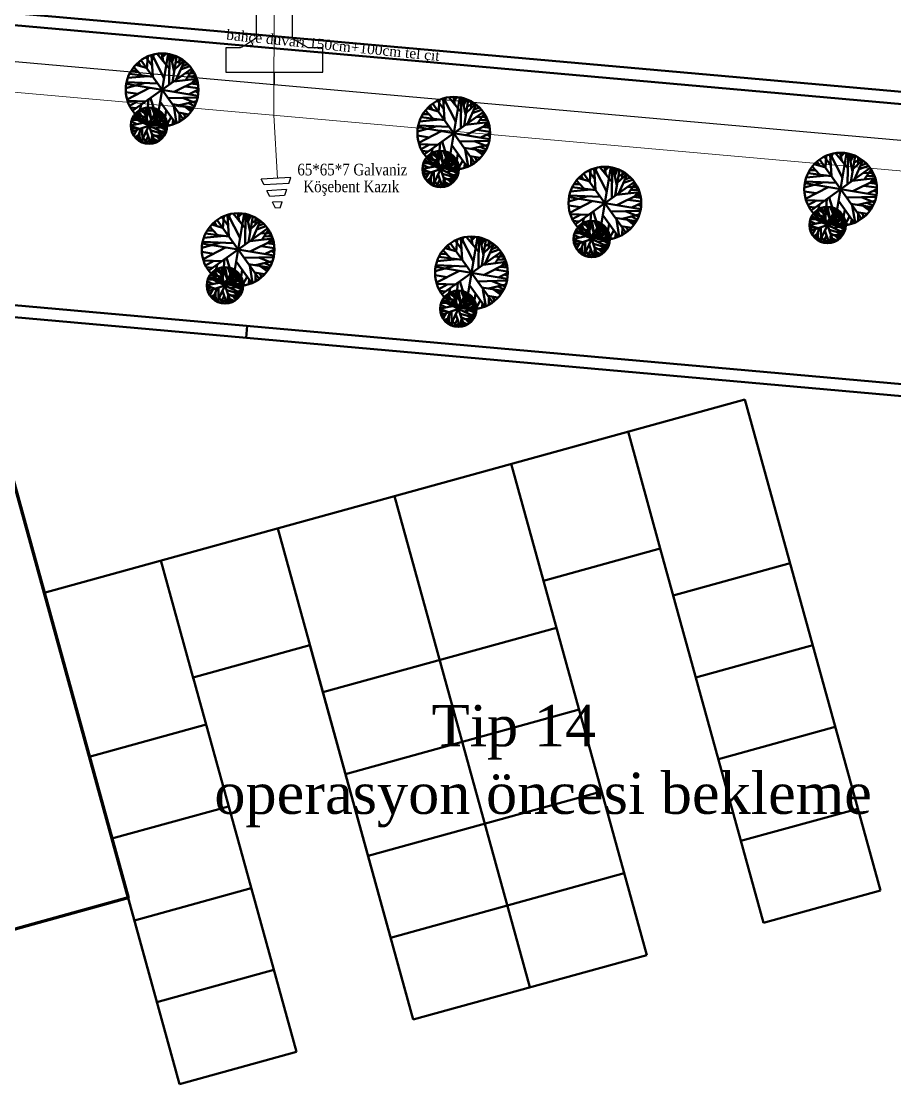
# Model space of a CAD drawing. Header units: millimetres. Extents: x 2046 to 14753, y 2361 to 29276.
# Drawn here: x 5561.1 to 5921.5, y 27628.4 to 28068.2 of the extents above; entities that cross this region are included whole.
import ezdxf

# ---------------------------------------------------------------- set-up
doc = ezdxf.new("R2010")
doc.units = ezdxf.units.MM
for name, color, linetype, lineweight in [('A.O. DUVAR', 7, 'Continuous', 50), ('ELK-YAZI', 2, 'Continuous', 25), ('TOPRAKLAMA', 44, 'Continuous', 18)]:
    doc.layers.add(name, color=color, linetype=linetype, lineweight=lineweight)
doc.layers.add('aydınlatma', color=3, linetype='Continuous')
doc.styles.add('A.O. MALZEME', font='times.ttf', dxfattribs={"height": 10})
doc.styles.add('YAZI', font='times.ttf', dxfattribs={"width": 0.85})

msp = doc.modelspace()

# ---------------------------------------------------------------- linework, layer by layer
at = {"layer": 'A.O. DUVAR'}
for p, q in [((4982.886, 28122.8), (5972.546, 28034.804)), ((4981.958, 28117.863), (5972.408, 28029.797)), ((5614.932, 28052.073), (5615.785, 28054.504)), ((5619.99, 28044.706), (5615.044, 28054.342)), ((5616.718, 28025.209), (5621.668, 28054.792)), ((5622.217, 28048.68), (5617.127, 28054.794)), ((5619.65, 28051.741), (5619.015, 28054.879)), ((5619.313, 28053.456), (5620.702, 28054.825)), ((5622.091, 28042.066), (5622.274, 28054.62)), ((5624.132, 28047.33), (5622.611, 28054.506)), ((5612.724, 28049.01), (5608.337, 28050.259)), ((5610.306, 28049.758), (5609.401, 28051.282)), ((5610.571, 28052.087), (5627.814, 28027.914)), ((5615.065, 28049.934), (5612.476, 28053.399)), ((5612.938, 28048.688), (5613.279, 28053.665)), ((5615.371, 28045.364), (5614.808, 28054.267)), ((5622.94, 28052.735), (5623.929, 28054.114)), ((5623.246, 28051.368), (5624.44, 28053.971)), ((5623.468, 28043.094), (5625.184, 28053.618)), ((5624.3, 28048.332), (5628.201, 28051.912)), ((5624.756, 28051.058), (5627.606, 28052.354)), ((5624.941, 28044.163), (5628.408, 28051.82)), ((5626.374, 28050.33), (5626.421, 28053.01)), ((5627.481, 28049.744), (5629.76, 28050.564)), ((5613.452, 28045.628), (5605.068, 28044.857)), ((5615.327, 28045.371), (5605.766, 28046.628)), ((5608.867, 28047.825), (5606.405, 28047.78)), ((5607.106, 28031.379), (5631.28, 28048.622)), ((5610.534, 28046.059), (5607.466, 28049.318)), ((5626.839, 28048.307), (5630.637, 28049.674)), ((5628.525, 28046.652), (5632.518, 28046.785)), ((5628.984, 28044.059), (5631.725, 28048.176)), ((5629.992, 28045.549), (5633.138, 28045.423)), ((5631.396, 28046.744), (5632.246, 28047.288)), ((5631.904, 28045.515), (5632.782, 28046.226)), ((5612.23, 28042.858), (5604.24, 28040.706)), ((5633.984, 28037.526), (5604.401, 28042.476)), ((5617.28, 28042.642), (5604.606, 28043.161)), ((5633.442, 28044.571), (5624.011, 28043.404)), ((5633.677, 28043.845), (5624.19, 28039.141)), ((5634.12, 28040.625), (5628.667, 28041.366)), ((5634.024, 28042.186), (5631.098, 28042.561)), ((5631.631, 28042.815), (5632.658, 28044.416)), ((5632.93, 28042.311), (5633.783, 28043.141)), ((5609.144, 28038.284), (5604.274, 28039.041)), ((5604.744, 28035.988), (5614.024, 28040.785)), ((5633.8, 28036.846), (5621.656, 28036.533)), ((5630.362, 28038.165), (5634.157, 28040.047)), ((5634.117, 28038.738), (5632.846, 28039.408)), ((5737.058, 28007.297), (5742.008, 28036.88)), ((5742.557, 28030.768), (5737.467, 28036.882)), ((5739.99, 28033.829), (5739.355, 28036.967)), ((5739.653, 28035.544), (5741.042, 28036.913)), ((5742.432, 28024.154), (5742.614, 28036.707)), ((5612.467, 28035.211), (5604.921, 28035.444)), ((5609.224, 28035.296), (5605.689, 28033.37)), ((5608.514, 28032.383), (5606.151, 28032.664)), ((5609.291, 28028.764), (5610.476, 28033.713)), ((5612.017, 28030.252), (5612.884, 28032.59)), ((5613.214, 28030.549), (5612.461, 28032.576)), ((5612.715, 28028.314), (5613.702, 28032.663)), ((5613.537, 28036.004), (5612.788, 28026.463)), ((5613.452, 28031.593), (5614.204, 28032.639)), ((5614.838, 28027.345), (5613.826, 28032.666)), ((5618.043, 28025.068), (5614.43, 28036.541)), ((5616.467, 28028.937), (5614.889, 28032.589)), ((5615.668, 28030.768), (5615.807, 28032.363)), ((5624.777, 28026.115), (5618.413, 28035.017)), ((5632.144, 28032.547), (5623.463, 28034)), ((5625.152, 28026.224), (5623.959, 28033.231)), ((5626.294, 28033.583), (5633.4, 28035.254)), ((5633.13, 28034.442), (5627.745, 28036.658)), ((5631.179, 28031.05), (5628.238, 28033.201)), ((5631.691, 28031.708), (5630.095, 28032.833)), ((5632.525, 28033.227), (5630.182, 28034.42)), ((5733.064, 28031.098), (5728.677, 28032.347)), ((5730.646, 28031.846), (5729.741, 28033.37)), ((5730.911, 28034.175), (5748.154, 28010.002)), ((5735.405, 28032.022), (5732.816, 28035.487)), ((5733.278, 28030.776), (5733.619, 28035.753)), ((5735.711, 28027.452), (5735.148, 28036.355)), ((5735.272, 28034.161), (5736.125, 28036.592)), ((5740.33, 28026.793), (5735.384, 28036.43)), ((5744.472, 28029.418), (5742.951, 28036.594)), ((5743.28, 28034.823), (5744.269, 28036.202)), ((5743.586, 28033.456), (5744.781, 28036.059)), ((5743.808, 28025.182), (5745.525, 28035.705)), ((5744.64, 28030.419), (5748.541, 28034)), ((5745.096, 28033.146), (5747.946, 28034.442)), ((5745.281, 28026.251), (5748.748, 28033.908)), ((5746.714, 28032.418), (5746.761, 28035.098)), ((5747.821, 28031.832), (5750.1, 28032.652)), ((5620.536, 28021.926), (5607.046, 28028.477)), ((5613.247, 28026.738), (5607.241, 28028.777)), ((5611.832, 28028.711), (5607.702, 28029.525)), ((5612.695, 28028.323), (5608.287, 28030.276)), ((5609.766, 28030.801), (5608.361, 28029.606)), ((5609.943, 28030.412), (5608.756, 28030.738)), ((5610.494, 28029.33), (5609.482, 28031.326)), ((5611.96, 28030.436), (5610.033, 28031.655)), ((5610.515, 28018.456), (5617.067, 28031.947)), ((5613.018, 28029.971), (5610.671, 28027.675)), ((5610.906, 28031.136), (5610.687, 28031.995)), ((5612.884, 28028.105), (5611.198, 28027.358)), ((5611.363, 28032.216), (5616.22, 28018.187)), ((5613.223, 28031.995), (5615.395, 28025.512)), ((5615.473, 28025.783), (5617.333, 28031.778)), ((5615.748, 28031.638), (5616.608, 28032.099)), ((5617.067, 28028.035), (5615.829, 28025.439)), ((5616.278, 28026.081), (5618.588, 28030.887)), ((5617.136, 28026.386), (5619.88, 28029.569)), ((5617.195, 28028.019), (5617.479, 28031.676)), ((5617.34, 28030.081), (5618.281, 28031.161)), ((5622.107, 28025.361), (5617.346, 28028.903)), ((5617.386, 28030.78), (5618.056, 28031.302)), ((5617.417, 28028.476), (5619.794, 28029.642)), ((5618.021, 28029.719), (5619.571, 28029.939)), ((5618.631, 28028.106), (5620.646, 28028.225)), ((5618.694, 28029.142), (5619.095, 28030.421)), ((5619.142, 28028.704), (5620.351, 28028.776)), ((5620.915, 28031.566), (5619.859, 28024.993)), ((5622.892, 28028.719), (5620.904, 28025.105)), ((5630.131, 28029.853), (5625.921, 28030.557)), ((5626.376, 28026.877), (5626.417, 28029.788)), ((5628.91, 28028.684), (5627.822, 28030.182)), ((5628.507, 28029.209), (5628.479, 28028.242)), ((5735.667, 28027.459), (5726.106, 28028.716)), ((5729.207, 28029.913), (5726.745, 28029.867)), ((5727.446, 28013.467), (5751.62, 28030.71)), ((5730.874, 28028.147), (5727.806, 28031.406)), ((5747.179, 28030.395), (5750.977, 28031.761)), ((5748.865, 28028.74), (5752.859, 28028.873)), ((5749.324, 28026.147), (5752.065, 28030.264)), ((5751.736, 28028.832), (5752.586, 28029.376)), ((5752.244, 28027.603), (5753.122, 28028.314)), ((5606.294, 28025.317), (5611.423, 28026.307)), ((5609.889, 28023.854), (5606.302, 28025.031)), ((5608.345, 28024.352), (5606.378, 28023.928)), ((5608.729, 28025.797), (5606.5, 28026.848)), ((5607.593, 28023.056), (5606.5, 28023.524)), ((5610.855, 28027.555), (5606.718, 28027.651)), ((5606.776, 28022.773), (5620.806, 28027.63)), ((5610.514, 28024.083), (5608.807, 28019.612)), ((5611.131, 28018.202), (5611.018, 28024.215)), ((5614.645, 28027.696), (5613.619, 28026.095)), ((5621.281, 28025), (5616.066, 28024.083)), ((5616.328, 28026.557), (5617.078, 28025.173)), ((5621.271, 28025.381), (5616.582, 28026.153)), ((5621.039, 28023.393), (5618.528, 28024.518)), ((5620.018, 28025.939), (5618.703, 28025.015)), ((5619.06, 28025.765), (5620.957, 28027.353)), ((5619.207, 28027.074), (5621.141, 28026.574)), ((5619.754, 28026.338), (5621.246, 28025.833)), ((5621.213, 28024.155), (5619.863, 28024.748)), ((5620.154, 28024.795), (5620.873, 28025.418)), ((5620.597, 28026.712), (5621.081, 28026.854)), ((5620.667, 28026.051), (5621.188, 28026.268)), ((5620.706, 28024.37), (5621.233, 28024.647)), ((5623.791, 28027.424), (5623.45, 28025.651)), ((5627.26, 28027.359), (5626.405, 28027.845)), ((5732.57, 28024.946), (5724.58, 28022.794)), ((5754.324, 28019.614), (5724.741, 28024.564)), ((5737.62, 28024.73), (5724.946, 28025.249)), ((5733.792, 28027.716), (5725.408, 28026.945)), ((5753.782, 28026.659), (5744.351, 28025.491)), ((5754.018, 28025.933), (5744.53, 28021.229)), ((5750.332, 28027.637), (5753.478, 28027.511)), ((5754.364, 28024.273), (5751.438, 28024.649)), ((5751.971, 28024.903), (5752.998, 28026.504)), ((5753.27, 28024.399), (5754.123, 28025.229)), ((5607.97, 28022.12), (5607.128, 28021.745)), ((5607.455, 28021.21), (5608.722, 28023.416)), ((5609.413, 28021.262), (5607.963, 28020.493)), ((5609.085, 28020.387), (5608.171, 28020.266)), ((5609.872, 28019.942), (5609.154, 28019.319)), ((5609.797, 28022.205), (5609.923, 28018.788)), ((5611.082, 28019.762), (5610.121, 28018.692)), ((5610.519, 28019.157), (5610.683, 28018.388)), ((5613.122, 28017.768), (5611.338, 28020.139)), ((5613.426, 28020.913), (5611.992, 28017.909)), ((5613.972, 28019.268), (5612.508, 28017.815)), ((5614.509, 28017.753), (5612.713, 28022.921)), ((5620.352, 28021.626), (5614.483, 28023.19)), ((5614.704, 28017.752), (5615.121, 28021.281)), ((5618.951, 28019.798), (5614.992, 28021.72)), ((5615.384, 28017.892), (5615.814, 28019.283)), ((5617.605, 28018.789), (5615.685, 28019.722)), ((5616.291, 28021.121), (5619.935, 28020.919)), ((5616.854, 28018.401), (5616.543, 28019.273)), ((5618.277, 28019.216), (5617.169, 28020.663)), ((5619.691, 28020.567), (5617.421, 28022.39)), ((5618.615, 28019.459), (5618.008, 28020.224)), ((5619.23, 28020.07), (5618.274, 28020.973)), ((5618.889, 28022.744), (5620.975, 28023.11)), ((5620.771, 28022.488), (5620.256, 28022.989)), ((5729.484, 28020.371), (5724.614, 28021.129)), ((5725.084, 28018.076), (5734.364, 28022.872)), ((5754.46, 28022.713), (5749.007, 28023.454)), ((5750.702, 28020.253), (5754.497, 28022.135)), ((5754.457, 28020.826), (5753.186, 28021.496)), ((5612.201, 28018.34), (5611.44, 28018.083)), ((5614.221, 28018.52), (5613.807, 28017.718)), ((5615.875, 28017.998), (5615.534, 28018.353)), ((5616.735, 28018.71), (5616.585, 28018.25)), ((5732.807, 28017.299), (5725.261, 28017.532)), ((5729.564, 28017.384), (5726.03, 28015.458)), ((5728.854, 28014.471), (5726.491, 28014.752)), ((5729.631, 28010.852), (5730.816, 28015.801)), ((5733.055, 28010.401), (5734.042, 28014.751)), ((5733.877, 28018.092), (5733.128, 28008.551)), ((5733.792, 28013.681), (5734.544, 28014.727)), ((5735.178, 28009.433), (5734.166, 28014.754)), ((5738.383, 28007.156), (5734.77, 28018.629)), ((5745.117, 28008.203), (5738.753, 28017.104)), ((5754.14, 28018.934), (5741.996, 28018.621)), ((5752.484, 28014.635), (5743.803, 28016.088)), ((5745.492, 28008.312), (5744.299, 28015.318)), ((5746.634, 28015.671), (5753.74, 28017.342)), ((5753.47, 28016.529), (5748.085, 28018.746)), ((5751.52, 28013.138), (5748.578, 28015.289)), ((5752.031, 28013.796), (5750.435, 28014.921)), ((5752.865, 28015.315), (5750.522, 28016.508)), ((5740.876, 28004.013), (5727.386, 28010.565)), ((5733.587, 28008.826), (5727.581, 28010.865)), ((5732.172, 28010.799), (5728.042, 28011.613)), ((5733.035, 28010.411), (5728.627, 28012.364)), ((5730.106, 28012.889), (5728.701, 28011.694)), ((5730.283, 28012.5), (5729.096, 28012.826)), ((5730.834, 28011.418), (5729.822, 28013.414)), ((5732.3, 28012.524), (5730.373, 28013.743)), ((5730.855, 28000.544), (5737.407, 28014.034)), ((5733.358, 28012.058), (5731.011, 28009.763)), ((5731.246, 28013.224), (5731.027, 28014.083)), ((5731.703, 28014.304), (5736.56, 28000.274)), ((5732.358, 28012.34), (5733.224, 28014.678)), ((5733.554, 28012.637), (5732.802, 28014.664)), ((5733.563, 28014.083), (5735.735, 28007.599)), ((5736.807, 28011.025), (5735.229, 28014.677)), ((5735.813, 28007.87), (5737.673, 28013.866)), ((5736.008, 28012.856), (5736.147, 28014.45)), ((5736.089, 28013.726), (5736.948, 28014.187)), ((5736.619, 28008.169), (5738.928, 28012.974)), ((5737.476, 28008.474), (5740.22, 28011.657)), ((5737.535, 28010.107), (5737.819, 28013.764)), ((5737.681, 28012.169), (5738.621, 28013.249)), ((5742.447, 28007.449), (5737.686, 28010.991)), ((5737.726, 28012.868), (5738.396, 28013.39)), ((5737.757, 28010.564), (5740.134, 28011.73)), ((5738.361, 28011.807), (5739.911, 28012.027)), ((5738.972, 28010.194), (5740.986, 28010.313)), ((5739.034, 28011.229), (5739.435, 28012.508)), ((5739.482, 28010.792), (5740.691, 28010.864)), ((5741.255, 28013.654), (5740.199, 28007.081)), ((5743.232, 28010.807), (5741.244, 28007.192)), ((5750.471, 28011.94), (5746.261, 28012.645)), ((5746.717, 28008.965), (5746.757, 28011.876)), ((5749.25, 28010.772), (5748.162, 28012.27)), ((5748.847, 28011.297), (5748.819, 28010.329)), ((5890.552, 28011.086), (5907.796, 27986.913)), ((5895.046, 28008.933), (5892.458, 28012.397)), ((5892.919, 28007.687), (5893.261, 28012.663)), ((5895.352, 28004.363), (5894.789, 28013.266)), ((5894.913, 28011.071), (5895.766, 28013.503)), ((5899.971, 28003.704), (5895.025, 28013.341)), ((5896.699, 27984.208), (5901.649, 28013.791)), ((5902.198, 28007.679), (5897.108, 28013.793)), ((5899.631, 28010.739), (5898.996, 28013.877)), ((5899.294, 28012.455), (5900.683, 28013.824)), ((5902.073, 28001.064), (5902.255, 28013.618)), ((5904.114, 28006.329), (5902.593, 28013.504)), ((5902.921, 28011.733), (5903.91, 28013.112)), ((5903.228, 28010.366), (5904.422, 28012.969)), ((5903.449, 28002.092), (5905.166, 28012.616)), ((5904.281, 28007.33), (5908.182, 28010.91)), ((5904.737, 28010.057), (5907.587, 28011.353)), ((5904.922, 28003.162), (5908.39, 28010.818)), ((5906.356, 28009.328), (5906.403, 28012.009)), ((5726.634, 28007.405), (5731.763, 28008.395)), ((5730.229, 28005.941), (5726.642, 28007.119)), ((5728.685, 28006.44), (5726.718, 28006.016)), ((5729.069, 28007.885), (5726.84, 28008.936)), ((5731.195, 28009.643), (5727.059, 28009.739)), ((5727.116, 28004.861), (5741.146, 28009.718)), ((5730.854, 28006.171), (5729.147, 28001.7)), ((5731.471, 28000.289), (5731.358, 28006.302)), ((5733.224, 28010.193), (5731.538, 28009.446)), ((5734.985, 28009.784), (5733.959, 28008.183)), ((5737.407, 28010.123), (5736.169, 28007.527)), ((5741.621, 28007.088), (5736.406, 28006.171)), ((5736.668, 28008.644), (5737.418, 28007.261)), ((5741.611, 28007.469), (5736.923, 28008.241)), ((5741.379, 28005.481), (5738.868, 28006.606)), ((5740.358, 28008.027), (5739.043, 28007.103)), ((5739.4, 28007.853), (5741.297, 28009.441)), ((5739.547, 28009.162), (5741.481, 28008.661)), ((5740.094, 28008.425), (5741.586, 28007.921)), ((5741.554, 28006.243), (5740.203, 28006.836)), ((5740.494, 28006.883), (5741.213, 28007.506)), ((5740.937, 28008.8), (5741.421, 28008.941)), ((5741.007, 28008.139), (5741.528, 28008.356)), ((5741.046, 28006.458), (5741.573, 28006.735)), ((5744.131, 28009.512), (5743.79, 28007.739)), ((5747.6, 28009.446), (5746.745, 28009.933)), ((5797.749, 28003.175), (5795.161, 28006.64)), ((5795.622, 28001.929), (5795.964, 28006.906)), ((5798.055, 27998.605), (5797.493, 28007.508)), ((5797.616, 28005.314), (5798.469, 28007.745)), ((5802.675, 27997.947), (5797.728, 28007.583)), ((5799.402, 27978.45), (5804.353, 28008.033)), ((5804.901, 28001.921), (5799.812, 28008.035)), ((5802.335, 28004.982), (5801.7, 28008.12)), ((5801.997, 28006.697), (5803.386, 28008.066)), ((5804.776, 27995.307), (5804.958, 28007.86)), ((5806.817, 28000.571), (5805.296, 28007.747)), ((5805.624, 28005.976), (5806.614, 28007.355)), ((5805.931, 28004.609), (5807.125, 28007.212)), ((5806.153, 27996.335), (5807.869, 28006.859)), ((5809.059, 28003.571), (5809.106, 28006.251)), ((5888.848, 28006.824), (5886.386, 28006.778)), ((5887.087, 27990.378), (5911.261, 28007.621)), ((5890.516, 28005.057), (5887.447, 28008.317)), ((5892.705, 28008.009), (5888.318, 28009.258)), ((5890.287, 28008.757), (5889.382, 28010.281)), ((5906.82, 28007.306), (5910.618, 28008.672)), ((5907.462, 28008.743), (5909.741, 28009.562)), ((5908.965, 28003.057), (5911.706, 28007.174)), ((5911.377, 28005.742), (5912.227, 28006.286)), ((4960.615, 28004.307), (5967.408, 27914.788)), ((5727.933, 28005.143), (5726.84, 28005.612)), ((5728.31, 28004.208), (5727.468, 28003.833)), ((5727.795, 28003.298), (5729.062, 28005.504)), ((5729.753, 28003.35), (5728.303, 28002.581)), ((5729.426, 28002.474), (5728.511, 28002.354)), ((5730.212, 28002.03), (5729.494, 28001.406)), ((5730.137, 28004.292), (5730.264, 28000.876)), ((5731.422, 28001.85), (5730.461, 28000.78)), ((5733.462, 27999.856), (5731.678, 28002.227)), ((5733.766, 28003.001), (5732.332, 27999.997)), ((5734.849, 27999.841), (5733.053, 28005.009)), ((5740.692, 28003.714), (5734.823, 28005.278)), ((5735.044, 27999.84), (5735.461, 28003.369)), ((5739.291, 28001.885), (5735.332, 28003.808)), ((5737.945, 28000.877), (5736.025, 28001.809)), ((5736.631, 28003.208), (5740.275, 28003.007)), ((5738.617, 28001.303), (5737.509, 28002.751)), ((5740.031, 28002.655), (5737.761, 28004.478)), ((5738.955, 28001.547), (5738.348, 28002.312)), ((5739.57, 28002.158), (5738.614, 28003.061)), ((5739.229, 28004.832), (5741.315, 28005.198)), ((5741.111, 28004.576), (5740.596, 28005.077)), ((5789.791, 27984.62), (5813.964, 28001.863)), ((5793.219, 27999.3), (5790.15, 28002.559)), ((5795.408, 28002.251), (5791.022, 28003.5)), ((5792.99, 28002.999), (5792.085, 28004.523)), ((5793.256, 28005.328), (5810.499, 27981.155)), ((5806.985, 28001.573), (5810.885, 28005.153)), ((5807.441, 28004.299), (5810.29, 28005.595)), ((5807.626, 27997.404), (5811.093, 28005.061)), ((5809.524, 28001.548), (5813.322, 28002.915)), ((5810.166, 28002.985), (5812.445, 28003.805)), ((5892.211, 28001.857), (5884.221, 27999.704)), ((5897.261, 28001.641), (5884.587, 28002.16)), ((5893.433, 28004.627), (5885.05, 28003.856)), ((5895.308, 28004.37), (5885.747, 28005.627)), ((5913.423, 28003.57), (5903.992, 28002.402)), ((5913.659, 28002.844), (5904.171, 27998.139)), ((5908.506, 28005.651), (5912.5, 28005.783)), ((5909.973, 28004.547), (5913.119, 28004.421)), ((5914.006, 28001.184), (5911.079, 28001.559)), ((5911.612, 28001.813), (5912.639, 28003.415)), ((5911.886, 28004.513), (5912.763, 28005.224)), ((5912.911, 28001.31), (5913.764, 28002.14)), ((4959.687, 27999.37), (5967.408, 27909.768)), ((5730.859, 28001.245), (5731.023, 28000.476)), ((5732.541, 28000.428), (5731.78, 28000.171)), ((5734.312, 28001.355), (5732.849, 27999.903)), ((5734.561, 28000.608), (5734.147, 27999.805)), ((5735.724, 27999.98), (5736.154, 28001.37)), ((5736.215, 28000.086), (5735.874, 28000.44)), ((5737.194, 28000.489), (5736.883, 28001.361)), ((5737.075, 28000.798), (5736.925, 28000.338)), ((5796.136, 27998.869), (5787.753, 27998.098)), ((5798.012, 27998.612), (5788.451, 27999.869)), ((5791.551, 28001.066), (5789.09, 28001.02)), ((5816.127, 27997.812), (5806.695, 27996.644)), ((5811.21, 27999.893), (5815.203, 28000.026)), ((5811.668, 27997.3), (5814.41, 28001.417)), ((5812.676, 27998.79), (5815.823, 27998.664)), ((5814.081, 27999.985), (5814.93, 28000.529)), ((5814.316, 27996.056), (5815.342, 27997.657)), ((5814.589, 27998.756), (5815.467, 27999.467)), ((5889.125, 27997.282), (5884.255, 27998.04)), ((5913.966, 27996.524), (5884.382, 28001.474)), ((5884.726, 27994.987), (5894.005, 27999.783)), ((5914.101, 27999.624), (5908.648, 28000.365)), ((5910.343, 27997.164), (5914.139, 27999.045)), ((5914.098, 27997.737), (5912.827, 27998.407)), ((5794.914, 27996.099), (5786.925, 27993.947)), ((5816.669, 27990.767), (5787.086, 27995.717)), ((5799.965, 27995.883), (5787.291, 27996.402)), ((5787.429, 27989.229), (5796.709, 27994.026)), ((5816.362, 27997.086), (5806.875, 27992.382)), ((5816.805, 27993.866), (5811.352, 27994.607)), ((5813.047, 27991.406), (5816.842, 27993.288)), ((5816.709, 27995.427), (5813.783, 27995.802)), ((5815.615, 27995.552), (5816.467, 27996.382)), ((5892.448, 27994.209), (5884.902, 27994.442)), ((5889.205, 27994.294), (5885.671, 27992.369)), ((5889.272, 27987.762), (5890.458, 27992.712)), ((5893.518, 27995.003), (5892.769, 27985.461)), ((5898.024, 27984.067), (5894.411, 27995.54)), ((5904.758, 27985.114), (5898.394, 27994.015)), ((5913.781, 27995.845), (5901.638, 27995.532)), ((5912.125, 27991.546), (5903.445, 27992.998)), ((5906.275, 27992.582), (5913.381, 27994.253)), ((5913.111, 27993.44), (5907.727, 27995.657)), ((5912.507, 27992.226), (5910.163, 27993.419)), ((5646.736, 27979.473), (5646.173, 27988.376)), ((5646.297, 27986.182), (5647.15, 27988.613)), ((5651.355, 27978.814), (5646.409, 27988.451)), ((5648.083, 27959.318), (5653.033, 27988.901)), ((5653.582, 27982.789), (5648.492, 27988.903)), ((5651.015, 27985.85), (5650.38, 27988.987)), ((5650.678, 27987.565), (5652.067, 27988.934)), ((5653.456, 27976.175), (5653.639, 27988.728)), ((5655.497, 27981.439), (5653.976, 27988.615)), ((5791.829, 27991.525), (5786.958, 27992.282)), ((5795.152, 27988.452), (5787.606, 27988.685)), ((5791.909, 27988.537), (5788.374, 27986.611)), ((5796.221, 27989.245), (5795.473, 27979.704)), ((5800.727, 27978.309), (5797.114, 27989.782)), ((5816.485, 27990.087), (5804.341, 27989.774)), ((5808.979, 27986.824), (5816.085, 27988.495)), ((5815.815, 27987.682), (5810.43, 27989.899)), ((5816.802, 27991.979), (5815.531, 27992.649)), ((5888.495, 27991.382), (5886.132, 27991.662)), ((5891.813, 27987.71), (5887.683, 27988.524)), ((5892.676, 27987.322), (5888.268, 27989.275)), ((5889.747, 27989.799), (5888.342, 27988.604)), ((5889.924, 27989.411), (5888.737, 27989.737)), ((5890.475, 27988.328), (5889.463, 27990.325)), ((5891.942, 27989.435), (5890.014, 27990.653)), ((5890.496, 27977.455), (5897.048, 27990.945)), ((5892.999, 27988.969), (5890.652, 27986.673)), ((5890.887, 27990.135), (5890.668, 27990.994)), ((5891.344, 27991.215), (5896.201, 27977.185)), ((5891.999, 27989.25), (5892.865, 27991.589)), ((5893.195, 27989.547), (5892.443, 27991.575)), ((5892.696, 27987.312), (5893.684, 27991.662)), ((5893.204, 27990.994), (5895.376, 27984.51)), ((5893.433, 27990.592), (5894.185, 27991.638)), ((5894.819, 27986.344), (5893.807, 27991.664)), ((5896.448, 27987.936), (5894.87, 27991.587)), ((5895.454, 27984.781), (5897.314, 27990.777)), ((5895.649, 27989.766), (5895.788, 27991.361)), ((5895.73, 27990.637), (5896.589, 27991.097)), ((5896.26, 27985.08), (5898.569, 27989.885)), ((5897.117, 27985.385), (5899.861, 27988.567)), ((5897.176, 27987.018), (5897.46, 27990.674)), ((5897.322, 27989.08), (5898.262, 27990.16)), ((5897.368, 27989.779), (5898.037, 27990.3)), ((5897.398, 27987.475), (5899.775, 27988.641)), ((5898.002, 27988.718), (5899.552, 27988.937)), ((5898.675, 27988.14), (5899.076, 27989.419)), ((5900.896, 27990.565), (5899.84, 27983.992)), ((5905.133, 27985.223), (5903.941, 27992.229)), ((5910.113, 27988.851), (5905.903, 27989.555)), ((5906.358, 27985.876), (5906.398, 27988.786)), ((5908.891, 27987.683), (5907.803, 27989.18)), ((5911.161, 27990.048), (5908.219, 27992.199)), ((5911.672, 27990.706), (5910.076, 27991.832)), ((5644.089, 27983.119), (5639.702, 27984.368)), ((5641.671, 27983.867), (5640.766, 27985.391)), ((5641.936, 27986.196), (5659.179, 27962.023)), ((5646.43, 27984.043), (5643.841, 27987.508)), ((5644.303, 27982.797), (5644.644, 27987.774)), ((5654.305, 27986.844), (5655.294, 27988.222)), ((5654.611, 27985.477), (5655.806, 27988.08)), ((5654.833, 27977.203), (5656.55, 27987.726)), ((5655.665, 27982.44), (5659.566, 27986.02)), ((5656.121, 27985.167), (5658.971, 27986.463)), ((5656.306, 27978.272), (5659.773, 27985.928)), ((5657.739, 27984.438), (5657.786, 27987.119)), ((5658.846, 27983.853), (5661.125, 27984.673)), ((5791.198, 27985.624), (5788.836, 27985.905)), ((5792.451, 27984.042), (5791.046, 27982.847)), ((5792.628, 27983.653), (5791.441, 27983.979)), ((5791.976, 27982.005), (5793.161, 27986.954)), ((5793.178, 27982.571), (5792.167, 27984.567)), ((5794.645, 27983.677), (5792.717, 27984.896)), ((5793.2, 27971.697), (5799.752, 27985.188)), ((5793.591, 27984.377), (5793.372, 27985.236)), ((5794.047, 27985.457), (5798.904, 27971.428)), ((5794.702, 27983.493), (5795.569, 27985.831)), ((5795.898, 27983.79), (5795.146, 27985.817)), ((5795.4, 27981.555), (5796.387, 27985.904)), ((5795.908, 27985.236), (5798.08, 27978.752)), ((5796.137, 27984.834), (5796.889, 27985.88)), ((5797.522, 27980.586), (5796.511, 27985.907)), ((5799.152, 27982.178), (5797.574, 27985.83)), ((5798.158, 27979.024), (5800.018, 27985.019)), ((5798.353, 27984.009), (5798.491, 27985.604)), ((5798.433, 27984.879), (5799.293, 27985.34)), ((5798.963, 27979.322), (5801.272, 27984.127)), ((5799.88, 27981.26), (5800.164, 27984.917)), ((5800.025, 27983.322), (5800.965, 27984.402)), ((5800.071, 27984.021), (5800.74, 27984.543)), ((5807.461, 27979.356), (5801.098, 27988.257)), ((5803.599, 27984.807), (5802.544, 27978.234)), ((5814.829, 27985.788), (5806.148, 27987.241)), ((5807.836, 27979.465), (5806.644, 27986.471)), ((5813.864, 27984.291), (5810.922, 27986.442)), ((5814.376, 27984.949), (5812.779, 27986.074)), ((5815.21, 27986.468), (5812.866, 27987.661)), ((5886.275, 27984.315), (5891.404, 27985.306)), ((5889.87, 27982.852), (5886.283, 27984.029)), ((5888.71, 27984.795), (5886.481, 27985.846)), ((5890.836, 27986.554), (5886.7, 27986.649)), ((5886.758, 27981.771), (5900.787, 27986.628)), ((5900.517, 27980.924), (5887.027, 27987.476)), ((5893.228, 27985.737), (5887.222, 27987.776)), ((5892.865, 27987.104), (5891.179, 27986.356)), ((5894.626, 27986.695), (5893.6, 27985.093)), ((5897.048, 27987.033), (5895.81, 27984.437)), ((5901.263, 27983.999), (5896.048, 27983.082)), ((5896.31, 27985.555), (5897.06, 27984.171)), ((5901.252, 27984.38), (5896.564, 27985.152)), ((5902.088, 27984.359), (5897.327, 27987.902)), ((5898.613, 27987.104), (5900.627, 27987.223)), ((5899.999, 27984.938), (5898.684, 27984.014)), ((5899.041, 27984.764), (5900.938, 27986.351)), ((5899.123, 27987.703), (5900.332, 27987.774)), ((5899.188, 27986.072), (5901.122, 27985.572)), ((5899.735, 27985.336), (5901.227, 27984.831)), ((5900.136, 27983.793), (5900.854, 27984.416)), ((5900.578, 27985.711), (5901.062, 27985.852)), ((5900.648, 27985.05), (5901.169, 27985.267)), ((5902.873, 27987.717), (5900.885, 27984.103)), ((5903.772, 27986.423), (5903.431, 27984.65)), ((5907.241, 27986.357), (5906.386, 27986.843)), ((5908.488, 27988.208), (5908.46, 27987.24)), ((5644.817, 27979.737), (5636.433, 27978.966)), ((5646.692, 27979.48), (5637.131, 27980.737)), ((5640.232, 27981.934), (5637.77, 27981.888)), ((5638.471, 27965.488), (5662.645, 27982.731)), ((5641.899, 27980.168), (5638.831, 27983.427)), ((5658.204, 27982.416), (5662.002, 27983.782)), ((5659.89, 27980.761), (5663.884, 27980.894)), ((5660.349, 27978.167), (5663.09, 27982.285)), ((5661.357, 27979.658), (5664.503, 27979.531)), ((5662.761, 27980.852), (5663.611, 27981.397)), ((5663.269, 27979.623), (5664.147, 27980.335)), ((5788.979, 27978.558), (5794.107, 27979.548)), ((5791.413, 27979.038), (5789.184, 27980.089)), ((5793.539, 27980.796), (5789.403, 27980.892)), ((5789.461, 27976.014), (5803.491, 27980.871)), ((5803.221, 27975.166), (5789.731, 27981.718)), ((5795.931, 27979.979), (5789.926, 27982.018)), ((5794.517, 27981.952), (5790.387, 27982.766)), ((5795.38, 27981.564), (5790.972, 27983.517)), ((5795.703, 27983.211), (5793.355, 27980.916)), ((5795.569, 27981.346), (5793.882, 27980.599)), ((5797.33, 27980.937), (5796.303, 27979.336)), ((5799.751, 27981.276), (5798.514, 27978.68)), ((5799.013, 27979.797), (5799.763, 27978.414)), ((5799.821, 27979.627), (5802.565, 27982.81)), ((5804.792, 27978.602), (5800.03, 27982.144)), ((5800.102, 27981.717), (5802.478, 27982.883)), ((5800.706, 27982.96), (5802.255, 27983.18)), ((5801.316, 27981.347), (5803.331, 27981.466)), ((5801.379, 27982.382), (5801.78, 27983.662)), ((5801.745, 27979.006), (5803.641, 27980.594)), ((5801.827, 27981.945), (5803.036, 27982.017)), ((5801.891, 27980.315), (5803.825, 27979.815)), ((5802.439, 27979.579), (5803.93, 27979.074)), ((5803.281, 27979.953), (5803.766, 27980.094)), ((5803.351, 27979.292), (5803.873, 27979.509)), ((5805.577, 27981.96), (5803.589, 27978.346)), ((5806.476, 27980.665), (5806.134, 27978.892)), ((5812.816, 27983.093), (5808.606, 27983.798)), ((5809.061, 27980.118), (5809.102, 27983.029)), ((5809.945, 27980.6), (5809.089, 27981.086)), ((5811.594, 27981.925), (5810.506, 27983.423)), ((5811.191, 27982.45), (5811.163, 27981.482)), ((5888.326, 27983.351), (5886.359, 27982.926)), ((5887.574, 27982.054), (5886.481, 27982.522)), ((5887.952, 27981.118), (5887.109, 27980.743)), ((5887.436, 27980.208), (5888.704, 27982.415)), ((5889.394, 27980.261), (5887.944, 27979.491)), ((5890.495, 27983.082), (5888.788, 27978.611)), ((5889.778, 27981.203), (5889.905, 27977.786)), ((5891.112, 27977.2), (5890.999, 27983.213)), ((5893.407, 27979.911), (5891.973, 27976.907)), ((5894.49, 27976.751), (5892.695, 27981.919)), ((5900.333, 27980.624), (5894.464, 27982.189)), ((5894.685, 27976.751), (5895.102, 27980.279)), ((5898.932, 27978.796), (5894.973, 27980.719)), ((5896.272, 27980.119), (5899.916, 27979.917)), ((5898.258, 27978.214), (5897.15, 27979.661)), ((5899.672, 27979.565), (5897.402, 27981.389)), ((5899.211, 27979.068), (5898.255, 27979.971)), ((5901.02, 27982.391), (5898.509, 27983.517)), ((5898.87, 27981.742), (5900.956, 27982.109)), ((5901.195, 27983.153), (5899.844, 27983.747)), ((5900.752, 27981.487), (5900.237, 27981.988)), ((5900.688, 27983.368), (5901.214, 27983.646)), ((5643.595, 27976.967), (5635.605, 27974.815)), ((5665.349, 27971.634), (5635.766, 27976.585)), ((5648.645, 27976.751), (5635.971, 27977.27)), ((5664.807, 27978.68), (5655.376, 27977.512)), ((5665.042, 27977.954), (5655.555, 27973.249)), ((5665.485, 27974.734), (5660.032, 27975.475)), ((5665.389, 27976.294), (5662.463, 27976.67)), ((5662.996, 27976.924), (5664.023, 27978.525)), ((5664.295, 27976.42), (5665.148, 27977.25)), ((5737.941, 27974.211), (5737.036, 27975.736)), ((5738.207, 27976.541), (5755.45, 27952.368)), ((5742.7, 27974.388), (5740.112, 27977.852)), ((5740.573, 27973.142), (5740.915, 27978.118)), ((5743.006, 27969.818), (5742.443, 27978.721)), ((5742.567, 27976.526), (5743.42, 27978.958)), ((5747.625, 27969.159), (5742.679, 27978.795)), ((5744.353, 27949.663), (5749.303, 27979.246)), ((5749.852, 27973.134), (5744.763, 27979.248)), ((5747.286, 27976.194), (5746.651, 27979.332)), ((5746.948, 27977.91), (5748.337, 27979.279)), ((5749.727, 27966.519), (5749.909, 27979.073)), ((5751.768, 27971.783), (5750.247, 27978.959)), ((5750.575, 27977.188), (5751.564, 27978.567)), ((5750.882, 27975.821), (5752.076, 27978.424)), ((5751.104, 27967.547), (5752.82, 27978.071)), ((5751.935, 27972.785), (5755.836, 27976.365)), ((5752.392, 27975.511), (5755.241, 27976.808)), ((5752.576, 27968.617), (5756.044, 27976.273)), ((5754.01, 27974.783), (5754.057, 27977.464)), ((5792.573, 27977.094), (5788.987, 27978.272)), ((5791.03, 27977.593), (5789.063, 27977.169)), ((5790.278, 27976.296), (5789.184, 27976.765)), ((5790.655, 27975.361), (5789.813, 27974.986)), ((5790.14, 27974.451), (5791.407, 27976.657)), ((5793.198, 27977.324), (5791.492, 27972.853)), ((5792.482, 27975.446), (5792.608, 27972.029)), ((5793.816, 27971.442), (5793.703, 27977.455)), ((5797.193, 27970.994), (5795.398, 27976.162)), ((5803.037, 27974.867), (5797.168, 27976.431)), ((5803.966, 27978.241), (5798.751, 27977.324)), ((5803.956, 27978.622), (5799.267, 27979.394)), ((5802.376, 27973.808), (5800.106, 27975.631)), ((5803.724, 27976.634), (5801.213, 27977.759)), ((5802.702, 27979.18), (5801.388, 27978.256)), ((5801.574, 27975.985), (5803.66, 27976.351)), ((5803.898, 27977.396), (5802.547, 27977.989)), ((5802.839, 27978.036), (5803.558, 27978.659)), ((5803.456, 27975.729), (5802.941, 27976.23)), ((5803.391, 27977.611), (5803.917, 27977.888)), ((5889.067, 27979.385), (5888.152, 27979.265)), ((5889.853, 27978.94), (5889.135, 27978.317)), ((5891.063, 27978.761), (5890.103, 27977.69)), ((5890.5, 27978.156), (5890.664, 27977.386)), ((5893.103, 27976.766), (5891.319, 27979.138)), ((5892.182, 27977.339), (5891.421, 27977.081)), ((5893.953, 27978.266), (5892.49, 27976.813)), ((5894.202, 27977.518), (5893.788, 27976.716)), ((5895.365, 27976.891), (5895.795, 27978.281)), ((5895.857, 27976.997), (5895.515, 27977.351)), ((5897.586, 27977.788), (5895.666, 27978.72)), ((5896.835, 27977.4), (5896.525, 27978.272)), ((5896.716, 27977.709), (5896.566, 27977.248)), ((5898.596, 27978.457), (5897.989, 27979.222)), ((5640.509, 27972.392), (5635.639, 27973.15)), ((5636.109, 27970.097), (5645.389, 27974.893)), ((5665.165, 27970.955), (5653.021, 27970.642)), ((5664.495, 27968.55), (5659.11, 27970.767)), ((5661.727, 27972.274), (5665.522, 27974.156)), ((5665.482, 27972.847), (5664.211, 27973.517)), ((5742.963, 27969.825), (5733.402, 27971.081)), ((5736.502, 27972.279), (5734.041, 27972.233)), ((5734.742, 27955.833), (5758.915, 27973.076)), ((5738.17, 27970.512), (5735.101, 27973.771)), ((5740.359, 27973.464), (5735.973, 27974.712)), ((5754.475, 27972.761), (5758.273, 27974.127)), ((5755.117, 27974.198), (5757.395, 27975.017)), ((5756.161, 27971.106), (5760.154, 27971.238)), ((5756.619, 27968.512), (5759.361, 27972.629)), ((5759.032, 27971.197), (5759.881, 27971.741)), ((5792.098, 27974.503), (5790.648, 27973.734)), ((5791.77, 27973.627), (5790.856, 27973.507)), ((5792.557, 27973.183), (5791.839, 27972.559)), ((5793.766, 27973.003), (5792.806, 27971.933)), ((5793.203, 27972.398), (5793.368, 27971.629)), ((5795.806, 27971.009), (5794.023, 27973.38)), ((5794.886, 27971.581), (5794.125, 27971.324)), ((5796.111, 27974.154), (5794.676, 27971.15)), ((5796.657, 27972.509), (5795.193, 27971.056)), ((5796.905, 27971.761), (5796.491, 27970.958)), ((5797.389, 27970.993), (5797.806, 27974.522)), ((5801.635, 27973.039), (5797.677, 27974.961)), ((5798.068, 27971.133), (5798.499, 27972.523)), ((5798.56, 27971.239), (5798.218, 27971.593)), ((5800.289, 27972.03), (5798.37, 27972.962)), ((5798.976, 27974.362), (5802.62, 27974.16)), ((5799.538, 27971.642), (5799.228, 27972.514)), ((5799.419, 27971.951), (5799.269, 27971.491)), ((5800.961, 27972.456), (5799.854, 27973.904)), ((5801.3, 27972.7), (5800.693, 27973.465)), ((5801.914, 27973.311), (5800.959, 27974.214)), ((5643.832, 27969.319), (5636.286, 27969.553)), ((5640.589, 27969.404), (5637.054, 27967.479)), ((5639.879, 27966.492), (5637.516, 27966.773)), ((5640.656, 27962.872), (5641.841, 27967.822)), ((5642.728, 27966.325), (5647.585, 27952.295)), ((5643.383, 27964.36), (5644.249, 27966.699)), ((5644.579, 27964.658), (5643.826, 27966.685)), ((5644.08, 27962.422), (5645.067, 27966.772)), ((5644.902, 27970.113), (5644.153, 27960.571)), ((5644.817, 27965.702), (5645.569, 27966.748)), ((5646.203, 27961.454), (5645.191, 27966.775)), ((5649.408, 27959.177), (5645.795, 27970.65)), ((5647.832, 27963.046), (5646.254, 27966.697)), ((5647.033, 27964.877), (5647.172, 27966.471)), ((5656.142, 27960.224), (5649.778, 27969.125)), ((5663.509, 27966.656), (5654.828, 27968.109)), ((5656.517, 27960.333), (5655.324, 27967.339)), ((5657.659, 27967.692), (5664.765, 27969.363)), ((5662.545, 27965.159), (5659.603, 27967.31)), ((5663.056, 27965.817), (5661.46, 27966.942)), ((5663.89, 27967.336), (5661.547, 27968.529)), ((5739.865, 27967.312), (5731.875, 27965.159)), ((5761.62, 27961.979), (5732.037, 27966.929)), ((5744.915, 27967.096), (5732.242, 27967.615)), ((5741.087, 27970.081), (5732.704, 27969.311)), ((5761.077, 27969.024), (5751.646, 27967.857)), ((5761.313, 27968.299), (5751.825, 27963.594)), ((5757.627, 27970.002), (5760.774, 27969.876)), ((5761.66, 27966.639), (5758.733, 27967.014)), ((5759.267, 27967.268), (5760.293, 27968.87)), ((5759.54, 27969.968), (5760.417, 27970.679)), ((5760.566, 27966.765), (5761.418, 27967.595)), ((5651.901, 27956.034), (5638.411, 27962.586)), ((5644.612, 27960.847), (5638.606, 27962.886)), ((5643.197, 27962.82), (5639.067, 27963.634)), ((5644.06, 27962.432), (5639.652, 27964.385)), ((5641.131, 27964.909), (5639.726, 27963.714)), ((5641.308, 27964.521), (5640.121, 27964.847)), ((5641.859, 27963.439), (5640.847, 27965.435)), ((5643.325, 27964.545), (5641.398, 27965.763)), ((5641.88, 27952.565), (5648.432, 27966.055)), ((5644.383, 27964.079), (5642.036, 27961.784)), ((5642.271, 27965.245), (5642.052, 27966.104)), ((5644.249, 27962.214), (5642.563, 27961.467)), ((5644.588, 27966.104), (5646.76, 27959.62)), ((5646.838, 27959.891), (5648.698, 27965.887)), ((5647.113, 27965.747), (5647.973, 27966.208)), ((5648.432, 27962.143), (5647.194, 27959.548)), ((5647.644, 27960.19), (5649.953, 27964.995)), ((5648.501, 27960.495), (5651.245, 27963.678)), ((5648.56, 27962.128), (5648.844, 27965.785)), ((5648.705, 27964.19), (5649.646, 27965.27)), ((5653.472, 27959.469), (5648.711, 27963.012)), ((5648.751, 27964.889), (5649.421, 27965.411)), ((5648.782, 27962.585), (5651.159, 27963.751)), ((5649.386, 27963.828), (5650.936, 27964.048)), ((5649.996, 27962.214), (5652.011, 27962.334)), ((5650.059, 27963.25), (5650.46, 27964.529)), ((5650.507, 27962.813), (5651.716, 27962.885)), ((5652.28, 27965.675), (5651.224, 27959.102)), ((5654.257, 27962.827), (5652.269, 27959.213)), ((5661.496, 27963.961), (5657.286, 27964.666)), ((5657.741, 27960.986), (5657.782, 27963.896)), ((5658.625, 27961.467), (5657.77, 27961.954)), ((5660.275, 27962.793), (5659.187, 27964.291)), ((5659.872, 27963.318), (5659.844, 27962.35)), ((5736.78, 27962.737), (5731.909, 27963.495)), ((5732.38, 27960.442), (5741.66, 27965.238)), ((5761.756, 27965.079), (5756.303, 27965.819)), ((5757.998, 27962.619), (5761.793, 27964.5)), ((5761.752, 27963.191), (5760.481, 27963.862)), ((5637.659, 27959.426), (5642.788, 27960.416)), ((5641.254, 27957.962), (5637.667, 27959.14)), ((5639.71, 27958.461), (5637.743, 27958.037)), ((5640.094, 27959.905), (5637.865, 27960.957)), ((5638.958, 27957.164), (5637.865, 27957.633)), ((5642.22, 27961.664), (5638.084, 27961.76)), ((5638.141, 27956.881), (5652.171, 27961.739)), ((5638.82, 27955.318), (5640.087, 27957.525)), ((5641.879, 27958.192), (5640.172, 27953.721)), ((5642.496, 27952.31), (5642.383, 27958.323)), ((5646.01, 27961.805), (5644.984, 27960.204)), ((5652.646, 27959.109), (5647.431, 27958.192)), ((5647.693, 27960.665), (5648.443, 27959.281)), ((5652.636, 27959.49), (5647.947, 27960.262)), ((5652.404, 27957.502), (5649.893, 27958.627)), ((5651.383, 27960.048), (5650.068, 27959.124)), ((5650.425, 27959.874), (5652.322, 27961.462)), ((5650.572, 27961.183), (5652.506, 27960.682)), ((5651.119, 27960.446), (5652.611, 27959.941)), ((5652.579, 27958.264), (5651.228, 27958.857)), ((5651.519, 27958.903), (5652.238, 27959.527)), ((5651.962, 27960.821), (5652.446, 27960.962)), ((5652.032, 27960.16), (5652.553, 27960.377)), ((5652.071, 27958.479), (5652.598, 27958.756)), ((5655.156, 27961.533), (5654.815, 27959.76)), ((5740.102, 27959.664), (5732.556, 27959.897)), ((5736.86, 27959.749), (5733.325, 27957.824)), ((5736.927, 27953.217), (5738.112, 27958.167)), ((5741.172, 27960.458), (5740.423, 27950.916)), ((5745.678, 27949.522), (5742.065, 27960.995)), ((5752.412, 27950.569), (5746.049, 27959.47)), ((5761.436, 27961.3), (5749.292, 27960.986)), ((5759.779, 27957.001), (5751.099, 27958.453)), ((5752.787, 27950.678), (5751.595, 27957.684)), ((5753.929, 27958.037), (5761.036, 27959.708)), ((5760.766, 27958.895), (5755.381, 27961.112)), ((5758.815, 27955.503), (5755.873, 27957.654)), ((5760.161, 27957.681), (5757.817, 27958.874)), ((5639.335, 27956.228), (5638.493, 27955.854)), ((5640.778, 27955.371), (5639.328, 27954.601)), ((5640.45, 27954.495), (5639.536, 27954.375)), ((5641.237, 27954.05), (5640.519, 27953.427)), ((5641.162, 27956.313), (5641.289, 27952.897)), ((5642.447, 27953.871), (5641.486, 27952.8)), ((5641.884, 27953.266), (5642.048, 27952.496)), ((5644.487, 27951.877), (5642.703, 27954.248)), ((5644.791, 27955.021), (5643.357, 27952.018)), ((5645.337, 27953.376), (5643.873, 27951.924)), ((5645.874, 27951.862), (5644.078, 27957.029)), ((5651.717, 27955.734), (5645.848, 27957.299)), ((5646.069, 27951.861), (5646.486, 27955.39)), ((5650.316, 27953.906), (5646.357, 27955.829)), ((5646.749, 27952.001), (5647.179, 27953.391)), ((5648.97, 27952.898), (5647.05, 27953.83)), ((5647.656, 27955.229), (5651.3, 27955.027)), ((5648.219, 27952.51), (5647.908, 27953.382)), ((5649.642, 27953.324), (5648.534, 27954.771)), ((5651.056, 27954.676), (5648.786, 27956.499)), ((5649.98, 27953.568), (5649.373, 27954.333)), ((5650.595, 27954.179), (5649.639, 27955.082)), ((5650.254, 27956.852), (5652.34, 27957.219)), ((5652.136, 27956.597), (5651.621, 27957.098)), ((5736.149, 27956.836), (5733.787, 27957.117)), ((5740.882, 27951.192), (5734.876, 27953.23)), ((5739.467, 27953.165), (5735.338, 27953.979)), ((5740.331, 27952.777), (5735.922, 27954.729)), ((5737.401, 27955.254), (5735.997, 27954.059)), ((5737.579, 27954.866), (5736.391, 27955.192)), ((5738.129, 27953.783), (5737.117, 27955.78)), ((5739.596, 27954.89), (5737.668, 27956.108)), ((5738.151, 27942.91), (5744.702, 27956.4)), ((5740.653, 27954.424), (5738.306, 27952.128)), ((5738.542, 27955.59), (5738.323, 27956.449)), ((5738.998, 27956.67), (5743.855, 27942.64)), ((5739.653, 27954.705), (5740.52, 27957.044)), ((5740.849, 27955.002), (5740.097, 27957.029)), ((5740.351, 27952.767), (5741.338, 27957.117)), ((5740.858, 27956.449), (5743.031, 27949.965)), ((5741.087, 27956.047), (5741.84, 27957.092)), ((5742.473, 27951.799), (5741.461, 27957.119)), ((5744.103, 27953.391), (5742.525, 27957.042)), ((5743.108, 27950.236), (5744.968, 27956.232)), ((5743.304, 27955.221), (5743.442, 27956.816)), ((5743.384, 27956.092), (5744.244, 27956.552)), ((5743.914, 27950.535), (5746.223, 27955.34)), ((5744.771, 27950.84), (5747.516, 27954.022)), ((5744.831, 27952.473), (5745.114, 27956.129)), ((5744.976, 27954.535), (5745.916, 27955.614)), ((5749.743, 27949.814), (5744.981, 27953.357)), ((5745.022, 27955.234), (5745.691, 27955.755)), ((5745.053, 27952.929), (5747.429, 27954.096)), ((5745.656, 27954.173), (5747.206, 27954.392)), ((5746.33, 27953.595), (5746.731, 27954.874)), ((5746.778, 27953.158), (5747.987, 27953.229)), ((5748.55, 27956.02), (5747.495, 27949.447)), ((5750.528, 27953.172), (5748.54, 27949.558)), ((5757.767, 27954.306), (5753.557, 27955.01)), ((5754.012, 27951.331), (5754.053, 27954.241)), ((5756.545, 27953.138), (5755.457, 27954.635)), ((5756.142, 27953.663), (5756.114, 27952.695)), ((5759.327, 27956.161), (5757.73, 27957.286)), ((5643.566, 27952.449), (5642.805, 27952.191)), ((5645.586, 27952.629), (5645.172, 27951.826)), ((5647.24, 27952.107), (5646.899, 27952.461)), ((5648.1, 27952.819), (5647.95, 27952.359)), ((5733.93, 27949.77), (5739.058, 27950.761)), ((5737.524, 27948.307), (5733.938, 27949.484)), ((5735.981, 27948.806), (5734.013, 27948.381)), ((5736.364, 27950.25), (5734.135, 27951.301)), ((5738.49, 27952.009), (5734.354, 27952.104)), ((5734.412, 27947.226), (5748.441, 27952.083)), ((5748.172, 27946.379), (5734.681, 27952.931)), ((5740.52, 27952.559), (5738.833, 27951.811)), ((5742.281, 27952.15), (5741.254, 27950.548)), ((5744.702, 27952.488), (5743.465, 27949.892)), ((5748.917, 27949.453), (5743.702, 27948.537)), ((5743.964, 27951.01), (5744.714, 27949.626)), ((5748.906, 27949.835), (5744.218, 27950.607)), ((5748.675, 27947.846), (5746.164, 27948.972)), ((5746.267, 27952.559), (5748.282, 27952.678)), ((5747.653, 27950.393), (5746.338, 27949.469)), ((5746.696, 27950.219), (5748.592, 27951.806)), ((5746.842, 27951.527), (5748.776, 27951.027)), ((5747.39, 27950.791), (5748.881, 27950.286)), ((5748.849, 27948.608), (5747.498, 27949.202)), ((5747.79, 27949.248), (5748.508, 27949.871)), ((5748.232, 27951.166), (5748.716, 27951.307)), ((5748.302, 27950.505), (5748.824, 27950.722)), ((5748.342, 27948.823), (5748.868, 27949.101)), ((5751.426, 27951.878), (5751.085, 27950.104)), ((5754.896, 27951.812), (5754.04, 27952.298)), ((5735.229, 27947.509), (5734.135, 27947.977)), ((5735.606, 27946.573), (5734.763, 27946.198)), ((5735.091, 27945.663), (5736.358, 27947.87)), ((5737.048, 27945.716), (5735.598, 27944.946)), ((5736.721, 27944.84), (5735.806, 27944.72)), ((5738.149, 27948.536), (5736.443, 27944.066)), ((5737.508, 27944.395), (5736.789, 27943.772)), ((5737.433, 27946.658), (5737.559, 27943.241)), ((5738.766, 27942.655), (5738.653, 27948.668)), ((5740.757, 27942.221), (5738.974, 27944.593)), ((5741.061, 27945.366), (5739.627, 27942.362)), ((5742.144, 27942.206), (5740.349, 27947.374)), ((5747.988, 27946.079), (5742.119, 27947.644)), ((5742.339, 27942.205), (5742.757, 27945.734)), ((5746.586, 27944.251), (5742.628, 27946.173)), ((5743.926, 27945.574), (5747.571, 27945.372)), ((5745.912, 27943.669), (5744.805, 27945.116)), ((5747.327, 27945.02), (5745.057, 27946.844)), ((5746.25, 27943.912), (5745.643, 27944.677)), ((5746.865, 27944.523), (5745.909, 27945.426)), ((5746.525, 27947.197), (5748.611, 27947.564)), ((5748.407, 27946.942), (5747.892, 27947.443)), ((5653.9, 27937.644), (5654.343, 27942.624)), ((5738.717, 27944.216), (5737.757, 27943.145)), ((5738.154, 27943.611), (5738.319, 27942.841)), ((5739.837, 27942.794), (5739.076, 27942.536)), ((5741.608, 27943.721), (5740.144, 27942.268)), ((5741.856, 27942.973), (5741.442, 27942.171)), ((5743.019, 27942.346), (5743.45, 27943.736)), ((5743.511, 27942.452), (5743.169, 27942.806)), ((5745.24, 27943.243), (5743.32, 27944.175)), ((5744.489, 27942.855), (5744.179, 27943.727)), ((5744.37, 27943.163), (5744.22, 27942.703)), ((5570.475, 27832.513), (5859.667, 27912.314)), ((5859.667, 27912.314), (5570.475, 27832.513)), ((5915.566, 27709.736), (5859.667, 27912.314)), ((5915.566, 27709.736), (5859.667, 27912.314)), ((5824.768, 27850.815), (5811.468, 27899.014)), ((5776.569, 27837.515), (5763.269, 27885.713)), ((5770.97, 27669.836), (5715.071, 27872.413)), ((5722.772, 27656.536), (5666.872, 27859.113)), ((5776.569, 27837.515), (5824.768, 27850.815)), ((5776.569, 27837.515), (5824.768, 27850.815)), ((5824.768, 27850.815), (5867.368, 27696.436)), ((5824.768, 27850.815), (5867.368, 27696.436)), ((5632.159, 27796.944), (5618.673, 27845.813)), ((5830.128, 27831.392), (5878.326, 27844.692)), ((5819.169, 27683.136), (5776.569, 27837.515)), ((5819.169, 27683.136), (5776.569, 27837.515)), ((5570.475, 27832.513), (5626.375, 27629.936)), ((5685.532, 27791.492), (5781.929, 27818.092)), ((5631.973, 27797.615), (5680.172, 27810.915)), ((5631.973, 27797.615), (5680.172, 27810.915)), ((5680.172, 27810.915), (5722.772, 27656.536)), ((5839.438, 27797.653), (5887.636, 27810.953)), ((5631.973, 27797.615), (5674.573, 27643.236)), ((5674.573, 27643.236), (5631.973, 27797.615)), ((5582.529, 27788.829), (5625.129, 27634.45)), ((5694.842, 27757.753), (5791.239, 27784.353)), ((5637.333, 27778.192), (5589.134, 27764.892)), ((5848.748, 27763.914), (5896.946, 27777.214)), ((5704.152, 27724.014), (5800.549, 27750.614)), ((5646.643, 27744.453), (5598.444, 27731.153)), ((5858.058, 27730.175), (5906.256, 27743.475)), ((5713.462, 27690.275), (5809.859, 27716.875)), ((5655.953, 27710.714), (5607.754, 27697.414)), ((5867.368, 27696.436), (5915.566, 27709.736)), ((5867.368, 27696.436), (5915.566, 27709.736)), ((5722.772, 27656.536), (5819.169, 27683.136)), ((5722.772, 27656.536), (5819.169, 27683.136)), ((5665.263, 27676.975), (5617.064, 27663.675)), ((5626.375, 27629.936), (5674.573, 27643.236)), ((5626.375, 27629.936), (5674.573, 27643.236))]:
    msp.add_line(p, q, dxfattribs=at)
at = {"layer": 'A.O. DUVAR', "lineweight": 70}
for p, q in [((5538.679, 27947.741), (5605.179, 27706.748)), ((5605.179, 27706.748), (5412.384, 27653.548))]:
    msp.add_line(p, q, dxfattribs=at)
at = {"layer": 'A.O. DUVAR'}
for centre, radius in [((5619.193, 28040.001), 14.997), ((5739.533, 28022.089), 14.997), ((5613.791, 28025.201), 7.499), ((5734.131, 28007.289), 7.499), ((5899.174, 27998.999), 14.997), ((5801.878, 27993.242), 14.997), ((5650.558, 27974.109), 14.997), ((5893.772, 27984.2), 7.499), ((5796.476, 27978.442), 7.499), ((5746.828, 27964.454), 14.997), ((5645.156, 27959.31), 7.499), ((5741.427, 27949.655), 7.499)]:
    msp.add_circle(centre, radius, dxfattribs=at)
at = {"layer": 'aydınlatma'}
for points in [[(6142.426, 28020.5), (5971.994, 28014.774), (4979.174, 28103.051), (4715.212, 28179.78)], [(5665.468, 28047.322), (5665.468, 28042.029)]]:
    msp.add_lwpolyline(points, dxfattribs=at)
at = {"layer": 'ELK-YAZI'}
msp.add_lwpolyline([(5657.968, 28177.322), (5657.968, 28061.349, -0.04675), (5651.436, 28057.322), (5645.468, 28057.322), (5645.468, 28047.322), (5685.468, 28047.322), (5685.468, 28057.322), (5679.5, 28057.322, -0.04675), (5672.968, 28061.349), (5672.968, 28177.322)], format="xyb", dxfattribs=at)
at = {"layer": 'TOPRAKLAMA'}
for q in [(5665.468, 28083.724), (5666.848, 28003.453)]:
    msp.add_line((5665.263, 28029.498), q, dxfattribs=at)
at = {"layer": 'TOPRAKLAMA', "lineweight": -2}
for p, q in [((5672.292, 28003.855), (5660.063, 28003.111)), ((5661.242, 28000.728), (5660.063, 28003.111)), ((5671.411, 28001.347), (5672.292, 28003.855)), ((5671.411, 28001.347), (5661.242, 28000.728)), ((5670.53, 27998.838), (5662.42, 27998.345)), ((5663.599, 27995.962), (5662.42, 27998.345)), ((5670.53, 27998.838), (5669.649, 27996.33)), ((5669.649, 27996.33), (5663.599, 27995.962)), ((5668.768, 27993.822), (5664.778, 27993.579)), ((5665.957, 27991.196), (5664.778, 27993.579)), ((5667.887, 27991.313), (5668.768, 27993.822)), ((5667.887, 27991.313), (5665.957, 27991.196))]:
    msp.add_line(p, q, dxfattribs=at)
at = {"layer": 'TOPRAKLAMA'}
msp.add_lwpolyline([(6164.926, 28008.749), (5971.649, 28002.256), (4976.854, 28090.708), (4709.696, 28168.367), (4416.838, 27610.215), (4969.639, 27344.036), (5934.635, 26561.367), (7101.791, 26922.675)], dxfattribs=at)

# ---------------------------------------------------------------- texts
at = {"layer": 'A.O. DUVAR', "style": 'A.O. MALZEME'}
msp.add_text('bahçe duvarı 150cm+100cm tel çit', height=4.21426, rotation=354.27028, dxfattribs=at).set_placement((5645.518, 28060.679, 2.634))
for s, height, p in [('Tip 14', 17.0249, (5730.43, 27769.256, 5)), ('operasyon öncesi bekleme', 17.02491, (5640.723, 27741.365, 5))]:
    msp.add_text(s, height=height, dxfattribs=at).set_placement(p)
at = {"layer": 'TOPRAKLAMA', "color": 2, "char_height": 4.80249, "attachment_point": 1, "style": 'YAZI'}
for s, insert, width in [('{\\C256;65*65*7 Galvaniz}', (5675.002, 28009.482), 46.91834), ('{\\C256;Köşebent Kazık}', (5677.487, 28002.54), 57.19075)]:
    msp.add_mtext(s, dxfattribs=dict(at, insert=insert, width=width))

doc.saveas('drawing.dxf')
